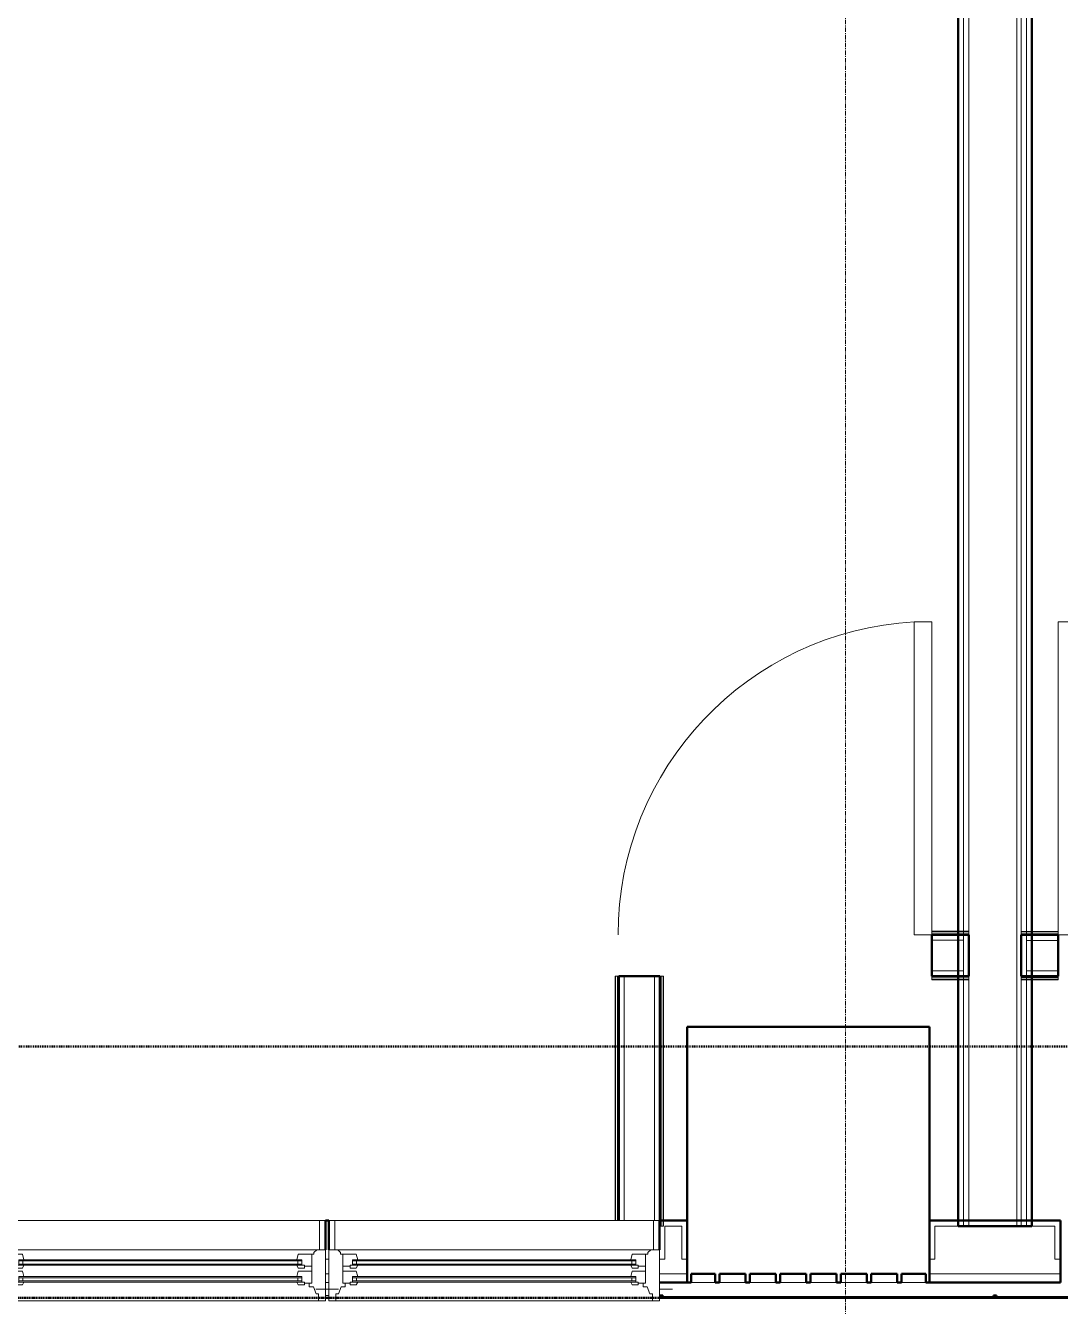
# Model space of a CAD drawing. Header units: inches. Extents: x -4218 to -1830, y 9767 to 12426.
# Drawn here: x -3248.6 to -3129.6, y 9979.2 to 10126.5 of the extents above; entities that cross this region are included whole.
import ezdxf

# ---------------------------------------------------------------- set-up
doc = ezdxf.new("R2010")
doc.units = ezdxf.units.IN
doc.header["$MEASUREMENT"] = 0
doc.linetypes.add('Dash 1_16_', pattern=[0.125, 0.0625, -0.0625])
doc.linetypes.add('Grid Line 1_2_', pattern=[0.875, 0.5, -0.125, 0.125, -0.125])
for name, color, linetype, lineweight in [('0-1', 7, 'Continuous', 5), ('0-2', 253, 'Continuous', 9), ('A-DOOR-1', 7, 'Continuous', 9), ('A-DOOR-2', 50, 'Continuous', 20), ('A-GENM', 5, 'Continuous', 9), ('A-GENM-7', 5, 'Continuous', 50), ('A-GLAZ-1', 151, 'Continuous', 9), ('A-GLAZ-2', 151, 'Continuous', 20), ('A-GLAZ-3', 151, 'Continuous', 50), ('A-WALL', 113, 'Continuous', 13), ('A-WALL-1', 250, 'Continuous', 50), ('A-WALL-2', 10, 'Continuous', 13), ('A-WALL-3', 254, 'Continuous', 9), ('A-WALL-4', 253, 'Continuous', 9), ('A-WALL-5', 252, 'Continuous', 9), ('A-WALL-6', 7, 'Continuous', 9), ('A-WALL-8', 113, 'Continuous', 9), ('A-WALL-9', 113, 'Continuous', 50), ('C-PROP-LINE-1', 91, 'Dash 1_16_', 50), ('I-WALL-1', 250, 'Continuous', 50), ('I-WALL-2', 254, 'Continuous', 9), ('I-WALL-3', 253, 'Continuous', 9), ('I-WALL-4', 252, 'Continuous', 9), ('S-GRID-1', 1, 'Grid Line 1_2_', 9)]:
    doc.layers.add(name, color=color, linetype=linetype, lineweight=lineweight)

# ---------------------------------------------------------------- blocks, each defined once
blk = doc.blocks.new('Basic Wall _ INT - W4BØF - _5_8 GYP - 2X4 WOOD_BATT_ - 5_8 GYP_ - ___-3182843-BACKGROUND - 3RD FLOOR')
at = {"layer": 'A-WALL-4'}
for p, q in [((-3175.65, 9988.44), (-3175.65, 9989.06)), ((-3175.65, 9988.44), (-3175.63, 9988.44)), ((-3175.51, 9988.44), (-3175.45, 9988.44)), ((-3175.44, 9988.44), (-3175.4, 9988.44)), ((-3175.36, 9988.44), (-3175.3, 9988.44)), ((-3175.3, 9989.06), (-3175.3, 9988.44)), ((-3175.3, 9988.44), (-3175.24, 9988.44))]:
    blk.add_line(p, q, dxfattribs=at)
at = {"layer": 'A-WALL-5'}
for p, q in [((-3175.63, 10017.18), (-3175.65, 10017.18)), ((-3175.65, 9989.06), (-3175.65, 10017.18)), ((-3175.45, 10017.18), (-3175.51, 10017.18)), ((-3175.3, 10017.18), (-3175.44, 10017.18)), ((-3175.24, 10017.18), (-3175.3, 10017.18)), ((-3175.3, 10017.18), (-3175.3, 9989.06)), ((-3175.61, 9988.44), (-3175.65, 9988.44)), ((-3175.52, 9988.44), (-3175.61, 9988.44)), ((-3175.52, 9988.44), (-3175.52, 9989.06)), ((-3175.24, 9988.44), (-3175.52, 9988.44)), ((-3175.24, 9989.06), (-3175.24, 9988.44))]:
    blk.add_line(p, q, dxfattribs=at)
at = {"layer": 'A-WALL-6'}
for p, q in [((-3175.65, 10017.18), (-3175.61, 10017.18)), ((-3175.61, 10017.18), (-3175.52, 10017.18)), ((-3175.52, 9989.06), (-3175.52, 10017.18)), ((-3175.52, 10017.18), (-3175.24, 10017.18)), ((-3175.24, 10017.18), (-3175.24, 9989.06))]:
    blk.add_line(p, q, dxfattribs=at)
blk = doc.blocks.new('Basic Wall _ INT - W4BØF - _5_8 GYP - 2X4 WOOD_BATT_ - 5_8 GYP_ - ___-3182844-BACKGROUND - 3RD FLOOR')
at = {"layer": 'A-WALL-5'}
for p, q in [((-3180.75, 10017.18), (-3180.81, 10017.18)), ((-3180.61, 10017.18), (-3180.75, 10017.18)), ((-3180.75, 10017.18), (-3180.75, 9989.06)), ((-3180.54, 10017.18), (-3180.6, 10017.18)), ((-3180.4, 10017.18), (-3180.42, 10017.18)), ((-3180.4, 9989.06), (-3180.4, 10017.18))]:
    blk.add_line(p, q, dxfattribs=at)
at = {"layer": 'A-WALL-6'}
for p, q in [((-3180.81, 10017.18), (-3180.52, 10017.18)), ((-3180.81, 10017.18), (-3180.81, 9989.06)), ((-3180.52, 10017.18), (-3180.52, 9989.06)), ((-3180.52, 10017.18), (-3180.44, 10017.18)), ((-3180.44, 10017.18), (-3180.4, 10017.18))]:
    blk.add_line(p, q, dxfattribs=at)
blk = doc.blocks.new('Basic Wall _ INT - W4BØF - _5_8 GYP - 2X4 WOOD_BATT_ - 5_8 GYP_ - ___-3182846-BACKGROUND - 3RD FLOOR')
at = {"layer": 'A-WALL-3'}
for p, q in [((-3140.12, 10022.28), (-3140.12, 10022.35)), ((-3140.12, 10022.14), (-3140.12, 10022.28)), ((-3140.12, 10022.07), (-3140.12, 10022.13)), ((-3140.12, 10021.93), (-3140.12, 10021.96))]:
    blk.add_line(p, q, dxfattribs=at)
at = {"layer": 'A-WALL-4'}
for p, q in [((-3140.78, 10022.28), (-3141.35, 10022.28)), ((-3141.35, 10021.93), (-3140.78, 10021.93)), ((-3140.12, 10022.28), (-3140.75, 10022.28)), ((-3140.75, 10021.93), (-3140.12, 10021.93)), ((-3140.12, 10022.35), (-3140.12, 10022.23)), ((-3140.12, 10022.23), (-3140.12, 10022.08)), ((-3140.12, 10022.08), (-3140.12, 10022.06)), ((-3140.12, 10022.06), (-3140.12, 10022.05)), ((-3140.12, 10022.05), (-3140.12, 10022.03)), ((-3140.12, 10022.03), (-3140.12, 10022.02)), ((-3140.12, 10022.02), (-3140.12, 10022)), ((-3140.12, 10022), (-3140.12, 10021.97)), ((-3140.12, 10021.97), (-3140.12, 10021.93))]:
    blk.add_line(p, q, dxfattribs=at)
at = {"layer": 'A-WALL-5'}
for p, q in [((-3144.4, 10022.35), (-3144.4, 10022.28)), ((-3144.4, 10022.28), (-3144.4, 10022.14)), ((-3141.37, 10022.28), (-3144.4, 10022.28)), ((-3144.4, 10022.13), (-3144.4, 10022.07)), ((-3144.4, 10021.96), (-3144.4, 10021.93)), ((-3144.4, 10021.93), (-3141.37, 10021.93)), ((-3140.78, 10022.35), (-3141.35, 10022.35)), ((-3140.78, 10022.06), (-3141.35, 10022.06)), ((-3140.12, 10022.35), (-3140.75, 10022.35)), ((-3140.12, 10022.06), (-3140.75, 10022.06))]:
    blk.add_line(p, q, dxfattribs=at)
at = {"layer": 'A-WALL-6'}
for p, q in [((-3144.4, 10022.06), (-3144.4, 10022.35)), ((-3141.37, 10022.35), (-3144.4, 10022.35)), ((-3141.37, 10022.06), (-3144.4, 10022.06)), ((-3144.4, 10021.97), (-3144.4, 10022.06)), ((-3144.4, 10021.93), (-3144.4, 10021.97))]:
    blk.add_line(p, q, dxfattribs=at)
blk = doc.blocks.new('Basic Wall _ INT - W4BØF - _5_8 GYP - 2X4 WOOD_BATT_ - 5_8 GYP_ - ___-3182845-BACKGROUND - 3RD FLOOR')
at = {"layer": 'A-WALL-3'}
for p, q in [((-3140.12, 10017.16), (-3140.12, 10017.18)), ((-3140.12, 10016.98), (-3140.12, 10017.04)), ((-3140.12, 10016.83), (-3140.12, 10016.98)), ((-3140.12, 10016.77), (-3140.12, 10016.83))]:
    blk.add_line(p, q, dxfattribs=at)
at = {"layer": 'A-WALL-4'}
for p, q in [((-3141.35, 10017.18), (-3140.78, 10017.18)), ((-3140.78, 10016.83), (-3141.35, 10016.83)), ((-3140.75, 10017.18), (-3140.12, 10017.18)), ((-3140.12, 10016.83), (-3140.75, 10016.83)), ((-3140.12, 10017.18), (-3140.12, 10017.14)), ((-3140.12, 10017.14), (-3140.12, 10017.06)), ((-3140.12, 10017.06), (-3140.12, 10017.06)), ((-3140.12, 10017.06), (-3140.12, 10016.89)), ((-3140.12, 10016.89), (-3140.12, 10016.77))]:
    blk.add_line(p, q, dxfattribs=at)
at = {"layer": 'A-WALL-5'}
for p, q in [((-3144.4, 10017.18), (-3144.4, 10017.16)), ((-3144.4, 10017.18), (-3141.37, 10017.18)), ((-3144.4, 10017.04), (-3144.4, 10016.98)), ((-3144.4, 10016.98), (-3144.4, 10016.83)), ((-3144.4, 10016.83), (-3144.4, 10016.77)), ((-3141.37, 10016.83), (-3144.4, 10016.83)), ((-3141.35, 10017.06), (-3140.78, 10017.06)), ((-3140.78, 10016.77), (-3141.35, 10016.77)), ((-3140.75, 10017.06), (-3140.12, 10017.06)), ((-3140.12, 10016.77), (-3140.75, 10016.77))]:
    blk.add_line(p, q, dxfattribs=at)
at = {"layer": 'A-WALL-6'}
for p, q in [((-3144.4, 10017.14), (-3144.4, 10017.18)), ((-3144.4, 10017.06), (-3144.4, 10017.14)), ((-3144.4, 10017.06), (-3141.37, 10017.06)), ((-3144.4, 10016.77), (-3144.4, 10017.06)), ((-3141.37, 10016.77), (-3144.4, 10016.77))]:
    blk.add_line(p, q, dxfattribs=at)
blk = doc.blocks.new('SWING - SINGLE - FLUSH - 36_ x 80_ - OFFSET PIVOT DOOR AT MAGIC PAK AND WASHER_DRYER-3199414-BACKGROUND - 3RD FLOOR')
at = {"layer": 'A-DOOR-1'}
blk.add_arc((18, 2.37), 36.07, 93.1789, 180, dxfattribs=at)
at = {"layer": 'A-DOOR-2'}
for p, q in [((16, 2.37), (16, 38.39)), ((18, 38.39), (16, 38.39)), ((18, 2.37), (18, 38.39)), ((18, 2.37), (16, 2.37))]:
    blk.add_line(p, q, dxfattribs=at)
blk = doc.blocks.new('Basic Wall _ INT - W4BØF - _5_8 GYP - 2X4 WOOD_BATT_ - 5_8 GYP_ - ___-3182849-BACKGROUND - 3RD FLOOR')
at = {"layer": 'A-WALL-3'}
for p, q in [((-3134.12, 10017.18), (-3134.12, 10017.15)), ((-3134.12, 10017.04), (-3134.12, 10016.98)), ((-3134.12, 10016.97), (-3134.12, 10016.83)), ((-3134.12, 10016.83), (-3134.12, 10016.76))]:
    blk.add_line(p, q, dxfattribs=at)
at = {"layer": 'A-WALL-4'}
for p, q in [((-3134.12, 10017.13), (-3134.12, 10017.18)), ((-3134.12, 10017.18), (-3133.5, 10017.18)), ((-3134.12, 10017.05), (-3134.12, 10017.13)), ((-3134.12, 10016.76), (-3134.12, 10017.05)), ((-3133.5, 10016.83), (-3134.12, 10016.83)), ((-3133.47, 10017.18), (-3132.89, 10017.18)), ((-3132.89, 10016.83), (-3133.47, 10016.83))]:
    blk.add_line(p, q, dxfattribs=at)
at = {"layer": 'A-WALL-5'}
for p, q in [((-3134.12, 10017.05), (-3133.5, 10017.05)), ((-3133.5, 10016.76), (-3134.12, 10016.76)), ((-3133.47, 10017.05), (-3132.89, 10017.05)), ((-3132.89, 10016.76), (-3133.47, 10016.76)), ((-3132.87, 10017.18), (-3129.85, 10017.18)), ((-3129.85, 10016.83), (-3132.87, 10016.83)), ((-3129.85, 10017.15), (-3129.85, 10017.18)), ((-3129.85, 10016.98), (-3129.85, 10017.04)), ((-3129.85, 10016.83), (-3129.85, 10016.97)), ((-3129.85, 10016.76), (-3129.85, 10016.83))]:
    blk.add_line(p, q, dxfattribs=at)
at = {"layer": 'A-WALL-6'}
for p, q in [((-3132.87, 10017.05), (-3129.85, 10017.05)), ((-3129.85, 10016.76), (-3132.87, 10016.76)), ((-3129.85, 10017.18), (-3129.85, 10017.13)), ((-3129.85, 10017.13), (-3129.85, 10017.05)), ((-3129.85, 10017.05), (-3129.85, 10016.76))]:
    blk.add_line(p, q, dxfattribs=at)
blk = doc.blocks.new('Basic Wall _ INT - W4BØF - _5_8 GYP - 2X4 WOOD_BATT_ - 5_8 GYP_ - ___-3182850-BACKGROUND - 3RD FLOOR')
at = {"layer": 'A-WALL-3'}
for p, q in [((-3134.12, 10022.34), (-3134.12, 10022.28)), ((-3134.12, 10022.28), (-3134.12, 10022.13)), ((-3134.12, 10022.13), (-3134.12, 10022.07)), ((-3134.12, 10021.95), (-3134.12, 10021.93))]:
    blk.add_line(p, q, dxfattribs=at)
at = {"layer": 'A-WALL-4'}
for p, q in [((-3134.12, 10022.05), (-3134.12, 10022.34)), ((-3133.5, 10022.28), (-3134.12, 10022.28)), ((-3134.12, 10021.97), (-3134.12, 10022.05)), ((-3134.12, 10021.93), (-3134.12, 10021.97)), ((-3134.12, 10021.93), (-3133.5, 10021.93)), ((-3132.9, 10022.28), (-3133.46, 10022.28)), ((-3133.46, 10021.93), (-3132.9, 10021.93))]:
    blk.add_line(p, q, dxfattribs=at)
at = {"layer": 'A-WALL-5'}
for p, q in [((-3133.5, 10022.34), (-3134.12, 10022.34)), ((-3133.5, 10022.05), (-3134.12, 10022.05)), ((-3132.9, 10022.34), (-3133.46, 10022.34)), ((-3132.9, 10022.05), (-3133.46, 10022.05)), ((-3129.85, 10022.28), (-3132.87, 10022.28)), ((-3132.87, 10021.93), (-3129.85, 10021.93)), ((-3129.85, 10022.28), (-3129.85, 10022.34)), ((-3129.85, 10022.13), (-3129.85, 10022.28)), ((-3129.85, 10022.07), (-3129.85, 10022.13)), ((-3129.85, 10021.93), (-3129.85, 10021.95))]:
    blk.add_line(p, q, dxfattribs=at)
at = {"layer": 'A-WALL-6'}
for p, q in [((-3129.85, 10022.34), (-3132.87, 10022.34)), ((-3129.85, 10022.05), (-3132.87, 10022.05)), ((-3129.85, 10022.34), (-3129.85, 10022.05)), ((-3129.85, 10022.05), (-3129.85, 10021.97)), ((-3129.85, 10021.97), (-3129.85, 10021.93))]:
    blk.add_line(p, q, dxfattribs=at)
blk = doc.blocks.new('SWING - SINGLE - FLUSH - 36_ x 80_ - OFFSET PIVOT DOOR AT MAGIC PAK AND WASHER_DRYER-3199415-BACKGROUND - 3RD FLOOR')
at = {"layer": 'A-DOOR-1'}
blk.add_arc((18, -2.38), 36.07, 180, 266.8211, dxfattribs=at)
at = {"layer": 'A-DOOR-2'}
for p, q in [((16, -2.38), (16, -38.39)), ((18, -2.38), (16, -2.38)), ((18, -2.38), (18, -38.39)), ((18, -38.39), (16, -38.39))]:
    blk.add_line(p, q, dxfattribs=at)
blk = doc.blocks.new('CTR - 1st Phase - Unit Layouts_rvt-1-BACKGROUND - 3RD FLOOR')
at = {"layer": 'A-WALL-1'}
for p, q in [((-3140.12, 10021.93), (-3144.4, 10021.93)), ((-3144.4, 10021.93), (-3144.4, 10017.18)), ((-3140.12, 10021.31), (-3140.12, 10021.93)), ((-3129.85, 10021.93), (-3134.12, 10021.93)), ((-3134.12, 10021.93), (-3134.12, 10021.3)), ((-3129.85, 10017.18), (-3129.85, 10021.93)), ((-3140.12, 10017.81), (-3140.12, 10021.31)), ((-3134.12, 10021.3), (-3134.12, 10017.8)), ((-3140.12, 10017.18), (-3140.12, 10017.81)), ((-3134.12, 10017.8), (-3134.12, 10017.18)), ((-3175.65, 10017.18), (-3180.4, 10017.18)), ((-3180.4, 10017.18), (-3180.4, 9989.06)), ((-3175.65, 9988.44), (-3175.65, 10017.18)), ((-3144.4, 10017.18), (-3140.12, 10017.18)), ((-3134.12, 10017.18), (-3129.85, 10017.18)), ((-3175.77, 9988.44), (-3175.65, 9988.44))]:
    blk.add_line(p, q, dxfattribs=at)
at = {"layer": 'A-WALL-2'}
for p, q in [((-3140.75, 10021.31), (-3144.4, 10021.31)), ((-3140.75, 10017.81), (-3140.75, 10021.31)), ((-3133.5, 10021.3), (-3129.85, 10021.3)), ((-3133.5, 10021.3), (-3133.5, 10017.8)), ((-3140.75, 10017.81), (-3144.4, 10017.81)), ((-3133.5, 10017.8), (-3129.85, 10017.8)), ((-3179.77, 10017.18), (-3179.77, 9989.06)), ((-3176.27, 10017.18), (-3176.27, 9989.06))]:
    blk.add_line(p, q, dxfattribs=at)
at = {"layer": 'A-WALL-3'}
for p, q in [((-3140.78, 10021.93), (-3141.35, 10021.93)), ((-3140.12, 10021.93), (-3140.75, 10021.93)), ((-3140.12, 10021.93), (-3140.12, 10017.18)), ((-3133.5, 10021.93), (-3134.12, 10021.93)), ((-3134.12, 10017.18), (-3134.12, 10021.93)), ((-3132.9, 10021.93), (-3133.46, 10021.93)), ((-3141.35, 10017.18), (-3140.78, 10017.18)), ((-3140.75, 10017.18), (-3140.12, 10017.18)), ((-3134.12, 10017.18), (-3133.5, 10017.18)), ((-3133.47, 10017.18), (-3132.89, 10017.18)), ((-3175.65, 9988.44), (-3175.65, 9989.06))]:
    blk.add_line(p, q, dxfattribs=at)
at = {"layer": 'A-WALL-4'}
for p, q in [((-3141.37, 10021.93), (-3144.4, 10021.93)), ((-3129.85, 10021.93), (-3132.87, 10021.93)), ((-3180.4, 10017.18), (-3180.4, 9989.06)), ((-3175.65, 9989.06), (-3175.65, 10017.18)), ((-3144.4, 10017.18), (-3141.37, 10017.18)), ((-3132.87, 10017.18), (-3129.85, 10017.18)), ((-3175.65, 9988.44), (-3175.71, 9988.44))]:
    blk.add_line(p, q, dxfattribs=at)
at = {"layer": 'A-WALL-5'}
for p, q in [((-3144.4, 10017.18), (-3144.4, 10021.93)), ((-3129.85, 10021.93), (-3129.85, 10017.18)), ((-3180.4, 10017.18), (-3175.65, 10017.18))]:
    blk.add_line(p, q, dxfattribs=at)
at = {"layer": '0-2'}
for name, p in [('SWING - SINGLE - FLUSH - 36_ x 80_ - OFFSET PIVOT DOOR AT MAGIC PAK AND WASHER_DRYER-3199414-BACKGROUND - 3RD FLOOR', (-3162.4, 10019.56)), ('Basic Wall _ INT - W4BØF - _5_8 GYP - 2X4 WOOD_BATT_ - 5_8 GYP_ - ___-3182846-BACKGROUND - 3RD FLOOR', (0, 0)), ('Basic Wall _ INT - W4BØF - _5_8 GYP - 2X4 WOOD_BATT_ - 5_8 GYP_ - ___-3182850-BACKGROUND - 3RD FLOOR', (0, 0)), ('Basic Wall _ INT - W4BØF - _5_8 GYP - 2X4 WOOD_BATT_ - 5_8 GYP_ - ___-3182844-BACKGROUND - 3RD FLOOR', (0, 0)), ('Basic Wall _ INT - W4BØF - _5_8 GYP - 2X4 WOOD_BATT_ - 5_8 GYP_ - ___-3182843-BACKGROUND - 3RD FLOOR', (0, 0)), ('Basic Wall _ INT - W4BØF - _5_8 GYP - 2X4 WOOD_BATT_ - 5_8 GYP_ - ___-3182845-BACKGROUND - 3RD FLOOR', (0, 0)), ('Basic Wall _ INT - W4BØF - _5_8 GYP - 2X4 WOOD_BATT_ - 5_8 GYP_ - ___-3182849-BACKGROUND - 3RD FLOOR', (0, 0))]:
    blk.add_blockref(name, p, dxfattribs=at)
at = {"layer": '0-2', "rotation": 180}
blk.add_blockref('SWING - SINGLE - FLUSH - 36_ x 80_ - OFFSET PIVOT DOOR AT MAGIC PAK AND WASHER_DRYER-3199415-BACKGROUND - 3RD FLOOR', (-3111.85, 10019.55), dxfattribs=at)
blk = doc.blocks.new('CTR - 1st Phase - Common Walls_rvt-1-BACKGROUND - 3RD FLOOR')
at = {"layer": 'A-WALL-2'}
for p, q in [((-3140.75, 10355.41), (-3140.75, 9988.44)), ((-3140.12, 10355.41), (-3140.12, 9988.44)), ((-3134.62, 10355.41), (-3134.62, 9988.44)), ((-3134.12, 10355.41), (-3134.12, 9988.44)), ((-3133.5, 10355.41), (-3133.5, 9988.44))]:
    blk.add_line(p, q, dxfattribs=at)
at = {"layer": 'I-WALL-1'}
for p, q in [((-3141.37, 10355.41), (-3141.37, 9988.44)), ((-3132.87, 9988.44), (-3132.87, 10355.41)), ((-3141.37, 9988.44), (-3132.87, 9988.44))]:
    blk.add_line(p, q, dxfattribs=at)
at = {"layer": 'I-WALL-2'}
for p, q in [((-3133.5, 9988.44), (-3141.37, 9988.44)), ((-3132.87, 9988.44), (-3133.5, 9988.44))]:
    blk.add_line(p, q, dxfattribs=at)
at = {"layer": 'I-WALL-3'}
for p, q in [((-3141.37, 10022.35), (-3141.37, 10022.26)), ((-3141.37, 10022.23), (-3141.37, 10022.16)), ((-3141.37, 10021.93), (-3141.37, 10017.18)), ((-3132.87, 10022.22), (-3132.87, 10022.31)), ((-3132.87, 10022.13), (-3132.87, 10022.19)), ((-3132.87, 10017.18), (-3132.87, 10021.93)), ((-3141.37, 10016.98), (-3141.37, 10016.91)), ((-3141.37, 10016.89), (-3141.37, 10016.8)), ((-3132.87, 10016.88), (-3132.87, 10016.95)), ((-3132.87, 10016.76), (-3132.87, 10016.85)), ((-3141.37, 9989.06), (-3141.37, 9988.44)), ((-3132.87, 9988.44), (-3132.87, 9989.06))]:
    blk.add_line(p, q, dxfattribs=at)
at = {"layer": 'I-WALL-4'}
for p, q in [((-3141.37, 10355.41), (-3141.37, 10022.35)), ((-3132.87, 10022.34), (-3132.87, 10355.41)), ((-3141.37, 10016.77), (-3141.37, 9989.06)), ((-3132.87, 9989.06), (-3132.87, 10016.76))]:
    blk.add_line(p, q, dxfattribs=at)
blk = doc.blocks.new('Window-Double_Hung-Andersen-400_Series-Tilt_Wash - DOUBLE HUNG - COTTAGE - 3RD FLOOR-V187-BACKGROUND - 3RD FLOOR')
at = {"layer": 'A-GLAZ-1'}
for p, q in [((-18.95, 4.44), (18.95, 4.44)), ((-18.95, 1.06), (-18.95, 4.44)), ((-18.32, 1.06), (-18.32, 4.44)), ((18.32, 1.06), (18.32, 4.44)), ((18.95, 4.44), (18.95, 1.06)), ((-19.01, 2.44), (-19.01, 3.94)), ((-19.01, 3.94), (-18.95, 3.94)), ((18.95, 3.94), (19.01, 3.94)), ((19.01, 3.94), (19.01, 3.81)), ((19.01, 3.81), (19.01, 2.44)), ((-18.95, 2.44), (-19.01, 2.44)), ((19.01, 2.44), (18.95, 2.44)), ((18.95, 1.06), (-18.95, 1.06)), ((-16.29, -0.19), (-15.7, -0.19)), ((-16.29, -0.56), (-15.7, -0.56)), ((-15.82, -0.56), (-15.82, -0.19)), ((-15.7, -0.06), (15.7, -0.06)), ((-15.7, -0.19), (15.7, -0.19)), ((-15.7, -0.56), (15.7, -0.56)), ((-15.7, -0.69), (15.7, -0.69)), ((16.29, -0.19), (15.7, -0.19)), ((16.29, -0.56), (15.7, -0.56)), ((15.82, -0.56), (15.82, -0.19)), ((-16.29, -2.13), (-15.7, -2.13)), ((-16.29, -2.5), (-15.7, -2.5)), ((-15.82, -2.5), (-15.82, -2.13)), ((-15.7, -2), (15.7, -2)), ((-15.7, -2.13), (15.7, -2.13)), ((-15.7, -2.5), (15.7, -2.5)), ((-15.7, -2.63), (15.7, -2.63)), ((16.29, -2.13), (15.7, -2.13)), ((16.29, -2.5), (15.7, -2.5)), ((15.82, -2.5), (15.82, -2.13))]:
    blk.add_line(p, q, dxfattribs=at)
at = {"layer": 'A-GLAZ-2'}
for p, q in [((-19.01, 1.06), (19.01, 1.06)), ((-19.01, -4.81), (-19.01, 1.06)), ((-17.67, 0.78), (-18, 1.06)), ((-17.67, 0.78), (-17.67, 0.56)), ((-17.67, 0.56), (-15.86, 0.56)), ((-17.42, -2.75), (-17.42, 0.56)), ((-15.86, 0.56), (-15.7, -0.06)), ((15.86, 0.56), (15.7, -0.06)), ((17.67, 0.56), (15.86, 0.56)), ((17.42, -2.75), (17.42, 0.56)), ((17.67, 0.78), (18, 1.06)), ((17.67, 0.78), (17.67, 0.56)), ((19.01, 1.06), (19.01, -4.81)), ((-17.42, -0.81), (-16.57, -0.81)), ((-17.42, -1.38), (-15.86, -1.38)), ((-16.57, -0.69), (-16.57, -1.03)), ((-15.7, -0.69), (-16.57, -0.69)), ((-15.86, -1.03), (-16.57, -1.03)), ((-16.29, -0.69), (-16.29, -0.06)), ((-15.7, -0.06), (-16.29, -0.06)), ((-15.86, -1.03), (-15.7, -0.69)), ((-15.86, -1.38), (-15.7, -2)), ((15.7, -0.06), (16.29, -0.06)), ((15.86, -1.03), (15.7, -0.69)), ((15.7, -0.69), (16.57, -0.69)), ((15.86, -1.38), (15.7, -2)), ((15.86, -1.03), (16.57, -1.03)), ((17.42, -1.38), (15.86, -1.38)), ((16.29, -0.69), (16.29, -0.06)), ((16.57, -0.69), (16.57, -1.03)), ((17.42, -0.81), (16.57, -0.81)), ((-17.42, -2.75), (-16.57, -2.75)), ((-17.14, -3.19), (-17.14, -2.75)), ((-16.57, -2.63), (-16.57, -2.97)), ((-15.7, -2.63), (-16.57, -2.63)), ((-16.29, -2.63), (-16.29, -2)), ((-15.7, -2), (-16.29, -2)), ((-15.86, -2.97), (-15.7, -2.63)), ((15.7, -2), (16.29, -2)), ((15.86, -2.97), (15.7, -2.63)), ((15.7, -2.63), (16.57, -2.63)), ((16.29, -2.63), (16.29, -2)), ((16.57, -2.63), (16.57, -2.97)), ((17.42, -2.75), (16.57, -2.75)), ((17.14, -3.19), (17.14, -2.75)), ((-19.01, -3.44), (-20.51, -3.44)), ((-18.2, -4), (-17.92, -4)), ((-18.2, -4.81), (-18.2, -4)), ((-17.92, -4), (-17.61, -3.19)), ((-17.61, -3.19), (-17.14, -3.19)), ((-15.86, -2.97), (-16.57, -2.97)), ((15.86, -2.97), (16.57, -2.97)), ((17.61, -3.19), (17.14, -3.19)), ((17.92, -4), (17.61, -3.19)), ((18.2, -4), (17.92, -4)), ((18.2, -4.81), (18.2, -4)), ((19.01, -3.44), (20.51, -3.44)), ((19.01, -4.81), (-19.01, -4.81))]:
    blk.add_line(p, q, dxfattribs=at)
blk = doc.blocks.new('Window-Double_Hung-Andersen-400_Series-Tilt_Wash - DOUBLE HUNG - COTTAGE - 3RD FLOOR-2888871-BACKGROUND - 3RD FLOOR')
at = {"layer": 'A-GLAZ-1'}
for p, q in [((-18.95, 4.44), (18.95, 4.44)), ((-18.95, 1.06), (-18.95, 4.44)), ((-18.32, 1.06), (-18.32, 4.44)), ((18.32, 1.06), (18.32, 4.44)), ((18.95, 4.44), (18.95, 1.06)), ((-19.01, 2.44), (-19.01, 3.94)), ((-19.01, 3.94), (-18.95, 3.94)), ((18.95, 3.94), (19.01, 3.94)), ((19.01, 3.94), (19.01, 2.44)), ((-18.95, 2.44), (-19.01, 2.44)), ((19.01, 2.44), (18.95, 2.44)), ((18.95, 1.06), (-18.95, 1.06)), ((-16.29, -0.19), (-15.7, -0.19)), ((-16.29, -0.56), (-15.7, -0.56)), ((-15.82, -0.56), (-15.82, -0.19)), ((-15.7, -0.06), (15.7, -0.06)), ((-15.7, -0.19), (15.7, -0.19)), ((-15.7, -0.56), (15.7, -0.56)), ((-15.7, -0.69), (15.7, -0.69)), ((16.29, -0.19), (15.7, -0.19)), ((16.29, -0.56), (15.7, -0.56)), ((15.82, -0.56), (15.82, -0.19)), ((-16.29, -2.13), (-15.7, -2.13)), ((-16.29, -2.5), (-15.7, -2.5)), ((-15.82, -2.5), (-15.82, -2.13)), ((-15.7, -2), (15.7, -2)), ((-15.7, -2.13), (15.7, -2.13)), ((-15.7, -2.5), (15.7, -2.5)), ((-15.7, -2.63), (15.7, -2.63)), ((16.29, -2.13), (15.7, -2.13)), ((16.29, -2.5), (15.7, -2.5)), ((15.82, -2.5), (15.82, -2.13))]:
    blk.add_line(p, q, dxfattribs=at)
at = {"layer": 'A-GLAZ-2'}
for p, q in [((-19.01, 1.06), (19.01, 1.06)), ((-19.01, -4.81), (-19.01, 1.06)), ((-17.67, 0.78), (-18, 1.06)), ((-17.67, 0.78), (-17.67, 0.56)), ((-17.67, 0.56), (-15.86, 0.56)), ((-17.42, -2.75), (-17.42, 0.56)), ((-15.86, 0.56), (-15.7, -0.06)), ((15.86, 0.56), (15.7, -0.06)), ((17.67, 0.56), (15.86, 0.56)), ((17.42, -2.75), (17.42, 0.56)), ((17.67, 0.78), (18, 1.06)), ((17.67, 0.78), (17.67, 0.56)), ((19.01, 1.06), (19.01, -4.81)), ((-17.42, -0.81), (-16.57, -0.81)), ((-17.42, -1.38), (-15.86, -1.38)), ((-16.57, -0.69), (-16.57, -1.03)), ((-15.7, -0.69), (-16.57, -0.69)), ((-15.86, -1.03), (-16.57, -1.03)), ((-16.29, -0.69), (-16.29, -0.06)), ((-15.7, -0.06), (-16.29, -0.06)), ((-15.86, -1.03), (-15.7, -0.69)), ((-15.86, -1.38), (-15.7, -2)), ((15.7, -0.06), (16.29, -0.06)), ((15.86, -1.03), (15.7, -0.69)), ((15.7, -0.69), (16.57, -0.69)), ((15.86, -1.38), (15.7, -2)), ((15.86, -1.03), (16.57, -1.03)), ((17.42, -1.38), (15.86, -1.38)), ((16.29, -0.69), (16.29, -0.06)), ((16.57, -0.69), (16.57, -1.03)), ((17.42, -0.81), (16.57, -0.81)), ((-17.42, -2.75), (-16.57, -2.75)), ((-17.14, -3.19), (-17.14, -2.75)), ((-16.57, -2.63), (-16.57, -2.97)), ((-15.7, -2.63), (-16.57, -2.63)), ((-16.29, -2.63), (-16.29, -2)), ((-15.7, -2), (-16.29, -2)), ((-15.86, -2.97), (-15.7, -2.63)), ((15.7, -2), (16.29, -2)), ((15.86, -2.97), (15.7, -2.63)), ((15.7, -2.63), (16.57, -2.63)), ((16.29, -2.63), (16.29, -2)), ((16.57, -2.63), (16.57, -2.97)), ((17.42, -2.75), (16.57, -2.75)), ((17.14, -3.19), (17.14, -2.75)), ((-19.01, -3.44), (-20.51, -3.44)), ((-18.2, -4), (-17.92, -4)), ((-18.2, -4.81), (-18.2, -4)), ((-17.92, -4), (-17.61, -3.19)), ((-17.61, -3.19), (-17.14, -3.19)), ((-15.86, -2.97), (-16.57, -2.97)), ((15.86, -2.97), (16.57, -2.97)), ((17.61, -3.19), (17.14, -3.19)), ((17.92, -4), (17.61, -3.19)), ((18.2, -4), (17.92, -4)), ((18.2, -4.81), (18.2, -4)), ((19.01, -3.44), (20.51, -3.44)), ((19.01, -4.81), (-19.01, -4.81))]:
    blk.add_line(p, q, dxfattribs=at)
blk = doc.blocks.new('V-Series_EWC4_SPVU_RFA_2015 - 2ND AND 3RD FLOOR-2226480-BACKGROUND - 3RD FLOOR')
at = {"layer": 'A-GENM'}
for p, q in [((-3858.97, 11733.36), (-3858.97, 11736.15)), ((-3858.97, 11729.87), (-3858.97, 11732.86)), ((-3858.97, 11726.39), (-3858.97, 11729.37)), ((-3858.97, 11722.9), (-3858.97, 11725.89)), ((-3858.97, 11719.42), (-3858.97, 11722.4)), ((-3858.97, 11715.93), (-3858.97, 11718.92)), ((-3858.97, 11712.45), (-3858.97, 11715.43)), ((-3858.97, 11709.15), (-3858.97, 11711.95))]:
    blk.add_line(p, q, dxfattribs=at)
at = {"layer": 'A-GENM-7'}
for p, q in [((-3829.54, 11736.59), (-3858.97, 11736.59)), ((-3858.97, 11736.59), (-3858.97, 11736.15)), ((-3858.97, 11736.15), (-3857.97, 11736.15)), ((-3857.97, 11736.15), (-3857.97, 11733.36)), ((-3829.54, 11708.71), (-3829.54, 11736.59)), ((-3857.97, 11733.36), (-3858.97, 11733.36)), ((-3858.97, 11733.36), (-3858.97, 11732.86)), ((-3858.97, 11732.86), (-3857.97, 11732.86)), ((-3857.97, 11732.86), (-3857.97, 11729.87)), ((-3857.97, 11729.87), (-3858.97, 11729.87)), ((-3858.97, 11729.87), (-3858.97, 11729.37)), ((-3858.97, 11729.37), (-3857.97, 11729.37)), ((-3857.97, 11729.37), (-3857.97, 11726.39)), ((-3857.97, 11726.39), (-3858.97, 11726.39)), ((-3858.97, 11726.39), (-3858.97, 11725.89)), ((-3858.97, 11725.89), (-3857.97, 11725.89)), ((-3857.97, 11725.89), (-3857.97, 11722.9)), ((-3857.97, 11722.9), (-3858.97, 11722.9)), ((-3858.97, 11722.9), (-3858.97, 11722.4)), ((-3858.97, 11722.4), (-3857.97, 11722.4)), ((-3857.97, 11722.4), (-3857.97, 11719.42)), ((-3857.97, 11719.42), (-3858.97, 11719.42)), ((-3858.97, 11719.42), (-3858.97, 11718.92)), ((-3858.97, 11718.92), (-3857.97, 11718.92)), ((-3857.97, 11718.92), (-3857.97, 11715.93)), ((-3857.97, 11715.93), (-3858.97, 11715.93)), ((-3858.97, 11715.93), (-3858.97, 11715.43)), ((-3858.97, 11715.43), (-3857.97, 11715.43)), ((-3857.97, 11715.43), (-3857.97, 11712.45)), ((-3857.97, 11712.45), (-3858.97, 11712.45)), ((-3858.97, 11712.45), (-3858.97, 11711.95)), ((-3858.97, 11711.95), (-3857.97, 11711.95)), ((-3857.97, 11711.95), (-3857.97, 11709.15)), ((-3857.97, 11709.15), (-3858.97, 11709.15)), ((-3858.97, 11709.15), (-3858.97, 11708.71)), ((-3858.97, 11708.71), (-3829.54, 11708.71))]:
    blk.add_line(p, q, dxfattribs=at)
blk = doc.blocks.new('Perforated Panel at Magic-Pak - hvac panel - 3rd floor-2505079-BACKGROUND - 3RD FLOOR')
at = {"layer": 'A-GLAZ-3'}
for p, q in [((19.01, 4.44), (-19.01, 4.44)), ((-19.01, 4.44), (-19.01, 4.37)), ((19.01, 4.37), (19.01, 4.44)), ((-19.01, 4.37), (19.01, 4.37))]:
    blk.add_line(p, q, dxfattribs=at)
blk = doc.blocks.new('Family - ___-2835860-BACKGROUND - 3RD FLOOR')
at = {"layer": 'C-PROP-LINE-1'}
blk.add_line((-2636.92, 9980.19), (-3860.72, 9980.19), dxfattribs=at)
blk = doc.blocks.new('Family - ___-2835903-BACKGROUND - 3RD FLOOR')
at = {"layer": 'C-PROP-LINE-1'}
blk.add_line((-2096.45, 10009.09), (-3831.82, 10009.09), dxfattribs=at)
blk = doc.blocks.new('Family - ___-2835932-BACKGROUND - 3RD FLOOR')
at = {"layer": 'C-PROP-LINE-1'}
blk.add_line((-2067.55, 9980.19), (-3860.72, 9980.19), dxfattribs=at)

msp = doc.modelspace()

# ---------------------------------------------------------------- linework, layer by layer
at = {"layer": 'A-WALL'}
for p, q in [((-3175.09, 9988.44), (-3175.09, 9984.63)), ((-3173.15, 9988.44), (-3175.09, 9988.44)), ((-3173.15, 9984.63), (-3173.15, 9988.44)), ((-3144.02, 9988.44), (-3144.02, 9984.63)), ((-3130.22, 9988.44), (-3144.02, 9988.44)), ((-3130.22, 9984.63), (-3130.22, 9988.44)), ((-3214.11, 9984.63), (-3213.74, 9984.63)), ((-3175.71, 9984.63), (-3175.09, 9984.63)), ((-3173.15, 9984.63), (-3172.52, 9984.63)), ((-3144.65, 9984.63), (-3144.02, 9984.63)), ((-3130.22, 9984.63), (-3129.6, 9984.63)), ((-3214.11, 9982.94), (-3213.74, 9982.94)), ((-3175.71, 9982.94), (-3172.52, 9982.94)), ((-3144.65, 9982.94), (-3129.6, 9982.94)), ((-3214.11, 9981.94), (-3213.74, 9981.94)), ((-3214.11, 9980.44), (-3213.74, 9980.44))]:
    msp.add_line(p, q, dxfattribs=at)
at = {"layer": 'A-WALL-8'}
for p, q in [((-3214.17, 9989.06), (-3214.11, 9989.06)), ((-3213.74, 9989.06), (-3213.67, 9989.06)), ((-3175.77, 9989.06), (-3175.71, 9989.06))]:
    msp.add_line(p, q, dxfattribs=at)
at = {"layer": 'A-WALL-9'}
for p, q in [((-3213.74, 9989.06), (-3214.11, 9989.06)), ((-3214.11, 9989.06), (-3214.11, 9985.69)), ((-3213.74, 9985.69), (-3213.74, 9989.06)), ((-3175.71, 9989.06), (-3175.71, 9985.69)), ((-3172.52, 9989.06), (-3175.71, 9989.06)), ((-3172.52, 9981.94), (-3172.52, 9989.06)), ((-3129.6, 9989.06), (-3144.65, 9989.06)), ((-3144.65, 9989.06), (-3144.65, 9981.94)), ((-3129.6, 9981.94), (-3129.6, 9989.06)), ((-3175.71, 9981.94), (-3172.52, 9981.94)), ((-3144.65, 9981.94), (-3129.6, 9981.94)), ((-3214.11, 9980.19), (-3213.74, 9980.19)), ((-3175.34, 9980.44), (-3175.71, 9980.44)), ((-3175.71, 9980.19), (-3175.34, 9980.19)), ((-3175.34, 9980.19), (-3175.34, 9980.44)), ((-3136.94, 9980.44), (-3137.31, 9980.44)), ((-3137.31, 9980.44), (-3137.31, 9980.19)), ((-3137.31, 9980.19), (-3136.94, 9980.19)), ((-3136.94, 9980.19), (-3136.94, 9980.44))]:
    msp.add_line(p, q, dxfattribs=at)
at = {"layer": 'S-GRID-1'}
msp.add_line((-3154.32, 9836.18), (-3154.32, 12376.81), dxfattribs=at)

# ---------------------------------------------------------------- block references
at = {"layer": '0-1'}
for name in ['CTR - 1st Phase - Unit Layouts_rvt-1-BACKGROUND - 3RD FLOOR', 'CTR - 1st Phase - Common Walls_rvt-1-BACKGROUND - 3RD FLOOR']:
    msp.add_blockref(name, (0, 0), dxfattribs=at)
at = {"layer": 'A-GENM', "rotation": 90.00000000000026}
msp.add_blockref('V-Series_EWC4_SPVU_RFA_2015 - 2ND AND 3RD FLOOR-2226480-BACKGROUND - 3RD FLOOR', (8564.07, 13840.91), dxfattribs=at)
at = {"layer": 'A-GLAZ-1'}
for name, p in [('Window-Double_Hung-Andersen-400_Series-Tilt_Wash - DOUBLE HUNG - COTTAGE - 3RD FLOOR-2888871-BACKGROUND - 3RD FLOOR', (-3233.12, 9984.63)), ('Window-Double_Hung-Andersen-400_Series-Tilt_Wash - DOUBLE HUNG - COTTAGE - 3RD FLOOR-V187-BACKGROUND - 3RD FLOOR', (-3194.72, 9984.63))]:
    msp.add_blockref(name, p, dxfattribs=at)
at = {"layer": 'A-GLAZ-1', "rotation": 180}
for p in [(-3156.32, 9984.63), (-3117.92, 9984.63)]:
    msp.add_blockref('Perforated Panel at Magic-Pak - hvac panel - 3rd floor-2505079-BACKGROUND - 3RD FLOOR', p, dxfattribs=at)
at = {"layer": 'C-PROP-LINE-1'}
for name in ['Family - ___-2835860-BACKGROUND - 3RD FLOOR', 'Family - ___-2835932-BACKGROUND - 3RD FLOOR', 'Family - ___-2835903-BACKGROUND - 3RD FLOOR']:
    msp.add_blockref(name, (0, 0), dxfattribs=at)

doc.saveas('drawing.dxf')
